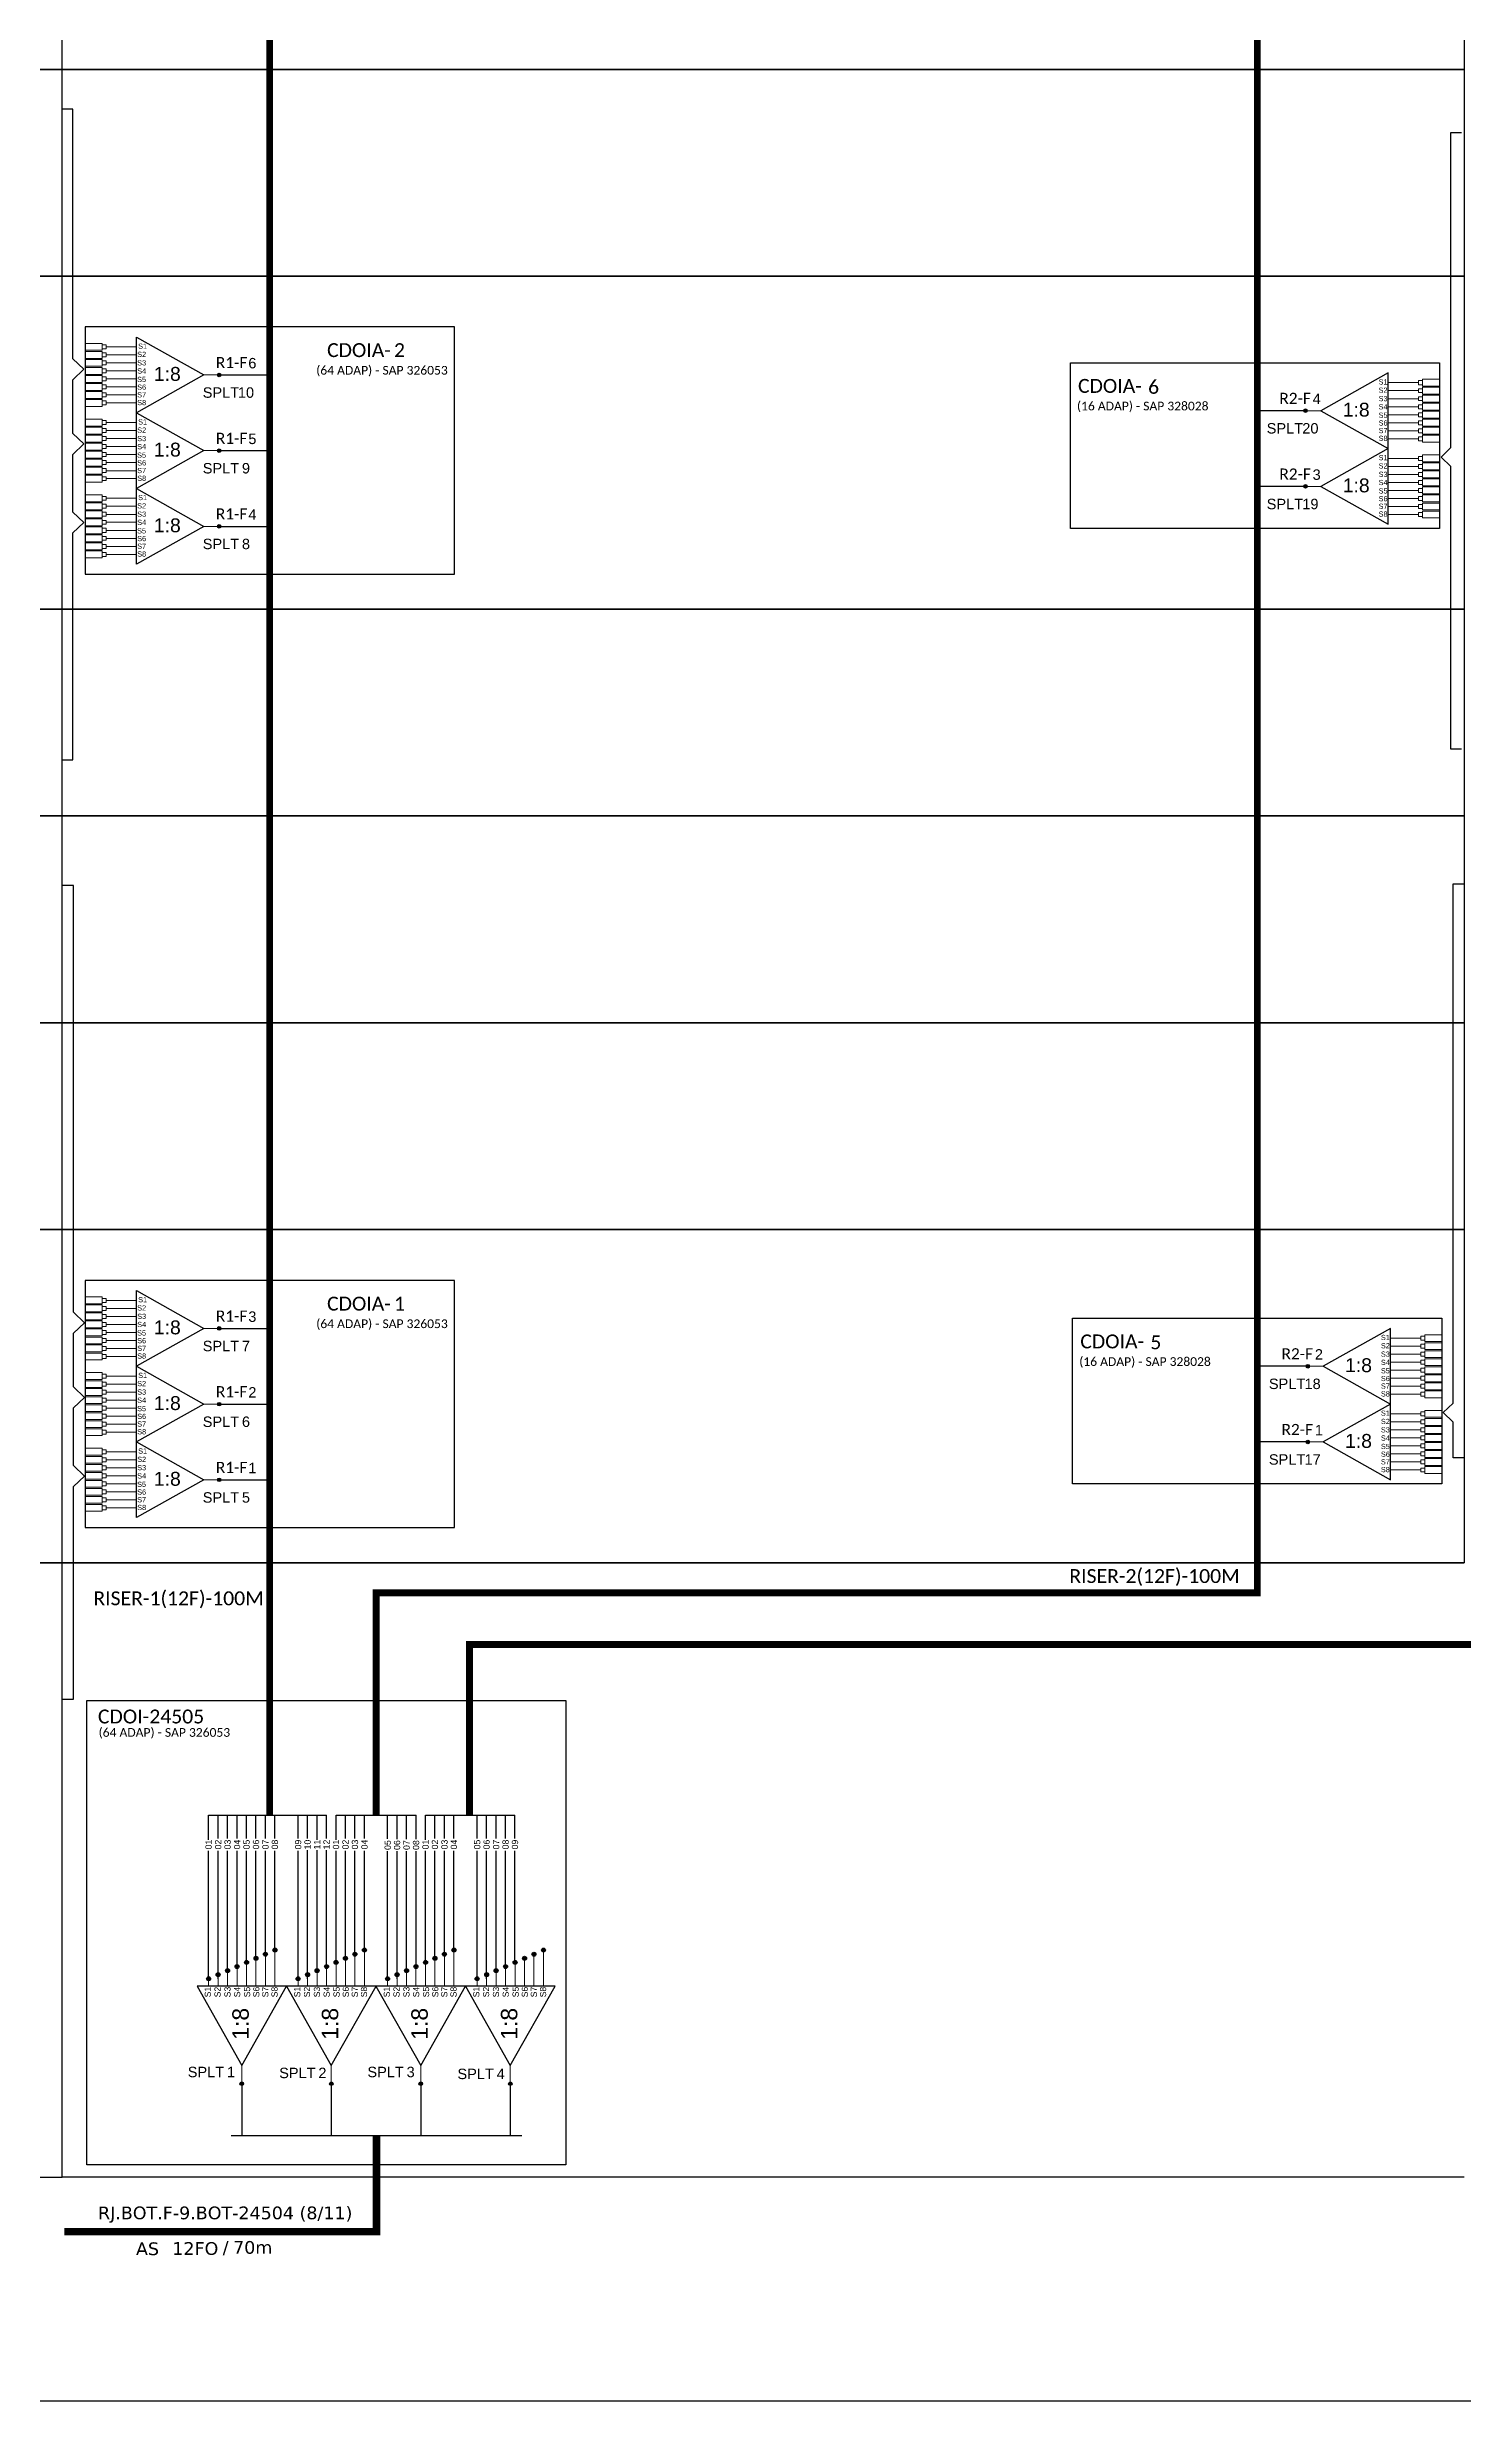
# Model space of a CAD drawing. Extents: x -89 to 2605, y 705 to 1299.
# Drawn here: x 1904.9 to 2084.3, y 705 to 1003.2 of the extents above; entities that cross this region are included whole.
import ezdxf
from ezdxf.enums import TextEntityAlignment as Align

# ---------------------------------------------------------------- set-up
doc = ezdxf.new("R2010")
doc.units = 0
doc.layers.add('40.1-ETIQUETAS', color=1, linetype='Continuous', lineweight=20)
doc.styles.add('ARIAL', font='arial.ttf')
doc.styles.add('siredit', font='verdana.ttf')
doc.styles.add('WMF-Calibri0', font='calibri.ttf')

# ---------------------------------------------------------------- blocks, each defined once
blk = doc.blocks.new('SPLT_1-8_SC-APC')
at = {"color": 1}
blk.add_lwpolyline([(-7.37, -2.1), (-17.04, -7.55), (-7.37, -13), (-7.37, -2.1)], dxfattribs=at)
at = {"color": 3, "lineweight": 0}
for points in [[(-2.99, -3.22), (-2.41, -3.22), (-2.41, -3.8), (-2.99, -3.8)], [(-2.99, -4.38), (-2.41, -4.38), (-2.41, -4.95), (-2.99, -4.95)], [(-2.99, -5.53), (-2.41, -5.53), (-2.41, -6.1), (-2.99, -6.1)], [(-2.99, -6.68), (-2.41, -6.68), (-2.41, -7.26), (-2.99, -7.26)], [(-2.99, -7.84), (-2.41, -7.84), (-2.41, -8.41), (-2.99, -8.41)], [(-2.99, -8.99), (-2.41, -8.99), (-2.41, -9.56), (-2.99, -9.56)], [(-2.99, -10.14), (-2.41, -10.14), (-2.41, -10.72), (-2.99, -10.72)], [(-2.99, -11.3), (-2.41, -11.3), (-2.41, -11.87), (-2.99, -11.87)]]:
    blk.add_lwpolyline(points, close=True, dxfattribs=at)
for points in [[(-2.41, -3.02), (-2.41, -4)], [(-2.41, -3.02), (0, -3.02)], [(-2.99, -3.51), (-7.37, -3.51)], [(-7.37, -4.66), (-2.99, -4.66)], [(-7.37, -5.82), (-2.99, -5.82)], [(-2.41, -4), (0, -4)], [(-2.41, -4.17), (-2.41, -5.16)], [(-2.41, -4.17), (0, -4.17)], [(-2.41, -5.16), (0, -5.16)], [(-2.41, -5.32), (-2.41, -6.31)], [(-2.41, -5.32), (0, -5.32)], [(-2.41, -6.31), (0, -6.31)], [(-2.41, -6.48), (-2.41, -7.46)], [(-2.41, -6.48), (0, -6.48)], [(-7.37, -6.97), (-2.99, -6.97)], [(-7.37, -8.12), (-2.99, -8.12)], [(-7.37, -9.28), (-2.99, -9.28)], [(-2.41, -7.46), (0, -7.46)], [(-2.41, -7.63), (-2.41, -8.62)], [(-2.41, -7.63), (0, -7.63)], [(-2.41, -8.62), (0, -8.62)], [(-2.41, -8.78), (-2.41, -9.77)], [(-2.41, -8.78), (0, -8.78)], [(-2.41, -9.77), (0, -9.77)], [(-2.41, -9.94), (-2.41, -10.92)], [(-2.41, -9.94), (0, -9.94)], [(-7.37, -10.43), (-2.99, -10.43)], [(-7.37, -11.58), (-2.99, -11.58)], [(-2.41, -10.92), (0, -10.92)], [(-2.41, -11.09), (-2.41, -12.08)], [(-2.41, -11.09), (0, -11.09)], [(-2.41, -12.08), (0, -12.08)]]:
    blk.add_lwpolyline(points, dxfattribs=at)
at = {"color": 1, "lineweight": 0}
blk.add_lwpolyline([(-17.04, -7.55), (-19.26, -7.55)], dxfattribs=at)
at = {"color": 1, "style": 'ARIAL'}
for s, height, p in [('S1', 0.75, (-8.74, -3.78)), ('1:8', 2, (-13.91, -8.4)), ('S2', 0.75, (-8.74, -4.97)), ('S3', 0.75, (-8.74, -6.18)), ('S4', 0.75, (-8.74, -7.36)), ('S5', 0.75, (-8.74, -8.57)), ('S6', 0.75, (-8.74, -9.69)), ('S7', 0.75, (-8.74, -10.78)), ('S8', 0.75, (-8.74, -11.9))]:
    blk.add_text(s, height=height, dxfattribs=at).set_placement(p)
blk = doc.blocks.new('SPLT_1-8_DIV_DIR')
h = blk.add_hatch(color=3)
h.dxf.hatch_style = 1
edge = h.paths.add_edge_path()
edge.add_arc((12.77, 4.04), 0.242, 0, 360)
h = blk.add_hatch(color=3)
h.dxf.hatch_style = 1
edge = h.paths.add_edge_path()
edge.add_arc((13.27, 2.88), 0.242, 0, 360)
h = blk.add_hatch(color=3)
h.dxf.hatch_style = 1
edge = h.paths.add_edge_path()
edge.add_arc((13.77, 1.73), 0.242, 0, 360)
h = blk.add_hatch(color=3)
h.dxf.hatch_style = 1
edge = h.paths.add_edge_path()
edge.add_arc((14.27, 0.58), 0.242, 0, 360)
h = blk.add_hatch(color=3)
h.dxf.hatch_style = 1
edge = h.paths.add_edge_path()
edge.add_arc((14.77, -0.58), 0.242, 0, 360)
h = blk.add_hatch(color=3)
h.dxf.hatch_style = 1
edge = h.paths.add_edge_path()
edge.add_arc((15.27, -1.73), 0.242, 0, 360)
h = blk.add_hatch(color=3)
h.dxf.hatch_style = 1
edge = h.paths.add_edge_path()
edge.add_arc((15.77, -2.88), 0.242, 0, 360)
h = blk.add_hatch(color=3)
h.dxf.hatch_style = 1
edge = h.paths.add_edge_path()
edge.add_arc((16.27, -4.04), 0.242, 0, 360)
at = {"color": 1}
blk.add_lwpolyline([(11.89, 5.45), (2.22, 0), (11.89, -5.45), (11.89, 5.45)], dxfattribs=at)
at = {"color": 7, "lineweight": 0}
for points in [[(12.77, 4.04), (11.89, 4.04)], [(11.89, 2.88), (13.27, 2.88)], [(11.89, 1.73), (13.77, 1.73)], [(11.89, 0.58), (14.27, 0.58)], [(11.89, -0.58), (14.77, -0.58)], [(11.89, -1.73), (15.27, -1.73)], [(11.89, -2.88), (15.77, -2.88)], [(11.89, -4.04), (16.27, -4.04)]]:
    blk.add_lwpolyline(points, dxfattribs=at)
at = {"color": 1, "lineweight": 0}
blk.add_lwpolyline([(2.22, 0), (0, 0)], dxfattribs=at)
at = {"color": 3}
for centre in [(12.77, 4.04), (13.27, 2.88), (13.77, 1.73), (14.27, 0.58), (14.77, -0.58), (15.27, -1.73), (15.77, -2.88), (16.27, -4.04)]:
    blk.add_circle(centre, 0.242, dxfattribs=at)
at = {"color": 1, "style": 'ARIAL'}
for s, height, p in [('S1', 0.75, (10.52, 3.77)), ('S2', 0.75, (10.52, 2.58)), ('1:8', 2, (5.35, -0.85)), ('S3', 0.75, (10.52, 1.37)), ('S4', 0.75, (10.52, 0.19)), ('S5', 0.75, (10.52, -1.02)), ('S6', 0.75, (10.52, -2.14)), ('S7', 0.75, (10.52, -3.24)), ('S8', 0.75, (10.52, -4.36))]:
    blk.add_text(s, height=height, dxfattribs=at).set_placement(p)
blk = doc.blocks.new('ETIQUETA_RS5F')
at = {"layer": '40.1-ETIQUETAS', "color": 0, "style": 'siredit'}
blk.add_text('/', height=1.5, dxfattribs=at).set_placement((1.58, -1.95), align=Align.MIDDLE_RIGHT)
for tag, p in [('ETIQUETA_R_SECUNDARIA', (1.21, 2.1)), ('ETIQUETA_R_PRIMARIA', (1.21, 4.1)), ('F_ATIVAS/F_MORTAS', (1.14, -4.24))]:
    blk.add_attdef(tag, text='', height=1.5, dxfattribs=at).set_placement(p, align=Align.MIDDLE_CENTER)
for tag, p in [('TIPO_CABO', (-6.58, -2.12)), ('CAP_CABO', (0.4, -2.09))]:
    blk.add_attdef(tag, text='', height=1.5, dxfattribs=at).set_placement(p, align=Align.MIDDLE_RIGHT)
blk.add_attdef('METROS', text='', height=1.5, dxfattribs=at).set_placement((2.14, -1.95), align=Align.MIDDLE_LEFT)
for tag, p in [('FUSÃO_1', (0.85, -8.39)), ('FUSÃO_2', (0.85, -10.6)), ('FUSÃO_3', (0.85, -12.93)), ('FUSÃO_4', (0.85, -15.14)), ('FUSÃO_5', (0.85, -17.16))]:
    blk.add_attdef(tag, text='', height=1.5, dxfattribs=at).set_placement(p, align=Align.CENTER)

msp = doc.modelspace()

# ---------------------------------------------------------------- hatches: boundary and pattern name
h = msp.add_hatch(color=3)
h.dxf.hatch_style = 1
edge = h.paths.add_edge_path()
edge.add_arc((1926.67, 961.66), 0.226, 0, 360)
h = msp.add_hatch(color=3)
h.dxf.hatch_style = 1
edge = h.paths.add_edge_path()
edge.add_arc((2064.21, 957.13), 0.226, 0, 360)
h = msp.add_hatch(color=3)
h.dxf.hatch_style = 1
edge = h.paths.add_edge_path()
edge.add_arc((1926.67, 952.07), 0.226, 0, 360)
h = msp.add_hatch(color=3)
h.dxf.hatch_style = 1
edge = h.paths.add_edge_path()
edge.add_arc((2064.21, 947.54), 0.226, 0, 360)
h = msp.add_hatch(color=3)
h.dxf.hatch_style = 1
edge = h.paths.add_edge_path()
edge.add_arc((1926.67, 942.48), 0.226, 0, 360)
h = msp.add_hatch(color=3)
h.dxf.hatch_style = 1
edge = h.paths.add_edge_path()
edge.add_arc((1926.67, 942.48), 0.226, 0, 360)
h = msp.add_hatch(color=3)
h.dxf.hatch_style = 1
edge = h.paths.add_edge_path()
edge.add_arc((1926.67, 840.88), 0.226, 0, 360)
h = msp.add_hatch(color=3)
h.dxf.hatch_style = 1
edge = h.paths.add_edge_path()
edge.add_arc((2064.5, 836.09), 0.226, 0, 360)
h = msp.add_hatch(color=3)
h.dxf.hatch_style = 1
edge = h.paths.add_edge_path()
edge.add_arc((1926.67, 831.29), 0.226, 0, 360)
h = msp.add_hatch(color=3)
h.dxf.hatch_style = 1
edge = h.paths.add_edge_path()
edge.add_arc((2064.5, 826.5), 0.226, 0, 360)
h = msp.add_hatch(color=3)
h.dxf.hatch_style = 1
edge = h.paths.add_edge_path()
edge.add_arc((1926.67, 821.7), 0.226, 0, 360)
h = msp.add_hatch(color=3)
h.dxf.hatch_style = 1
edge = h.paths.add_edge_path()
edge.add_arc((1926.67, 821.7), 0.226, 0, 360)
h = msp.add_hatch(color=3)
h.dxf.hatch_style = 1
edge = h.paths.add_edge_path()
edge.add_arc((1929.53, 745.21), 0.226, 0, 360)
h = msp.add_hatch(color=3)
h.dxf.hatch_style = 1
edge = h.paths.add_edge_path()
edge.add_arc((1940.86, 745.21), 0.226, 0, 360)
h = msp.add_hatch(color=3)
h.dxf.hatch_style = 1
edge = h.paths.add_edge_path()
edge.add_arc((1952.19, 745.21), 0.226, 0, 360)
h = msp.add_hatch(color=3)
h.dxf.hatch_style = 1
edge = h.paths.add_edge_path()
edge.add_arc((1963.53, 745.21), 0.226, 0, 360)

# ---------------------------------------------------------------- linework, layer by layer
for points in [[(2604.92, 1299.02), (1766.36, 1299.02), (1766.36, 705.02), (2604.92, 705.02), (2604.92, 1299.02)], [(2084.3, 733.38), (1906.78, 733.38), (1906.78, 811.2), (2084.3, 811.2)]]:
    msp.add_lwpolyline(points)
at = {"color": 30, "const_width": 0.88}
msp.add_lwpolyline([(1958.38, 779.22), (1958.38, 800.83), (2263.38, 800.83), (2263.38, 1155.24)], dxfattribs=at)
at = {"color": 5}
msp.add_lwpolyline([(1933.06, 779.22, 0.88, 0.88, 0), (1933.06, 798.22, 0.88, 0.88, 0), (1933.06, 798.22, 0.88, 0.88, 0), (1933.06, 798.22, 0.88, 0.88, 0), (1933.06, 798.22, 0.88, 0.88, 0), (1933.06, 1124.63, 0, 0, 0)], format="xyseb", dxfattribs=at)
at = {"color": 6}
msp.add_lwpolyline([(1946.53, 779.22, 0.88, 0.88, 0), (1946.53, 779.22, 0.88, 0.88, 0), (1946.53, 807.39, 0.88, 0.88, 0), (1946.53, 807.39, 0.88, 0.88, 0), (2058.11, 807.39, 0.88, 0.88, 0), (2058.11, 1119.63, 0, 0, 0)], format="xyseb", dxfattribs=at)
for points in [[(1906.78, 1026.57), (1897.52, 1026.57), (1897.52, 1000.37), (1906.78, 1000.37)], [(1906.78, 1026.57), (2084.3, 1026.57), (2084.3, 1000.37), (1906.78, 1000.37)], [(1906.78, 1000.37), (1897.52, 1000.37), (1897.52, 974.18), (1906.78, 974.18)], [(1906.78, 1000.37), (2084.3, 1000.37), (2084.3, 974.18), (1906.78, 974.18)], [(1906.78, 974.18), (1897.52, 974.18), (1897.52, 931.98), (1906.78, 931.98)], [(1906.78, 974.18), (2084.3, 974.18), (2084.3, 931.98), (1906.78, 931.98)], [(1906.78, 931.98), (1897.52, 931.98), (1897.52, 905.79), (1906.78, 905.79)], [(1906.78, 931.98), (2084.3, 931.98), (2084.3, 905.79), (1906.78, 905.79)], [(1906.78, 905.79), (1897.52, 905.79), (1897.52, 879.59), (1906.78, 879.59)], [(1906.78, 905.79), (2084.3, 905.79), (2084.3, 879.59), (1906.78, 879.59)], [(1906.78, 879.59), (1897.52, 879.59), (1897.52, 853.4), (1906.78, 853.4)], [(1906.78, 879.59), (2084.3, 879.59), (2084.3, 853.4), (1906.78, 853.4)], [(1906.78, 853.4), (1897.52, 853.4), (1897.52, 811.2), (1906.78, 811.2)], [(1906.78, 853.4), (2084.3, 853.4), (2084.3, 811.2), (1906.78, 811.2)], [(1906.78, 811.2), (1897.52, 811.2), (1897.52, 733.38), (1906.78, 733.38)]]:
    msp.add_lwpolyline(points, close=True)
at = {"color": 3}
for points in [[(1908.14, 959.22), (1908.14, 961.04), (1909.52, 962.37), (1908.14, 963.7), (1908.14, 995.31), (1906.69, 995.31)], [(2083.95, 914.27), (2082.63, 914.27), (2082.63, 950.05), (2081.37, 951.26), (2082.63, 952.47), (2082.63, 992.35), (2083.95, 992.35)], [(1908.14, 946.62), (1908.14, 951.6), (1909.52, 952.93), (1908.14, 954.26), (1908.14, 959.22), (1908.14, 959.22)], [(1906.69, 912.9), (1908.14, 912.9), (1908.14, 941.64), (1909.52, 942.96), (1908.14, 944.29), (1908.14, 946.62)], [(1908.24, 838.44), (1908.24, 840.26), (1909.62, 841.59), (1908.24, 842.92), (1908.24, 897), (1906.78, 897)], [(2084.24, 824.49), (2082.91, 824.49), (2082.91, 829.02), (2081.66, 830.23), (2082.91, 831.43), (2082.91, 897.18), (2084.23, 897.18)], [(1908.24, 825.84), (1908.24, 830.82), (1909.62, 832.15), (1908.24, 833.48), (1908.24, 838.44), (1908.24, 838.44)], [(1906.78, 793.92), (1908.24, 793.92), (1908.24, 820.86), (1909.62, 822.18), (1908.24, 823.51), (1908.24, 825.84)], [(1929.53, 745.21), (1929.53, 738.63)]]:
    msp.add_lwpolyline(points, dxfattribs=at)
at = {"color": 1}
for points in [[(1956.45, 967.74), (1909.7, 967.74), (1909.7, 936.44), (1956.45, 936.44)], [(2034.44, 963.2), (2081.19, 963.2), (2081.19, 942.21), (2034.44, 942.21)], [(1956.45, 846.96), (1909.7, 846.96), (1909.7, 815.66), (1956.45, 815.66)], [(2034.72, 842.17), (2081.48, 842.17), (2081.48, 821.18), (2034.72, 821.18)], [(1970.55, 734.94), (1909.93, 734.94), (1909.93, 793.76), (1970.55, 793.76)]]:
    msp.add_lwpolyline(points, close=True, dxfattribs=at)
for points in [[(1916.21, 966.45), (1924.72, 961.66), (1916.21, 956.86), (1916.21, 966.45)], [(1916.21, 956.86), (1924.72, 952.07), (1916.21, 947.28), (1916.21, 956.86)], [(1916.21, 947.28), (1924.72, 942.48), (1916.21, 937.69), (1916.21, 947.28)], [(1916.21, 845.67), (1924.72, 840.88), (1916.21, 836.08), (1916.21, 845.67)], [(1916.21, 836.08), (1924.72, 831.29), (1916.21, 826.5), (1916.21, 836.08)], [(1916.21, 826.5), (1924.72, 821.7), (1916.21, 816.91), (1916.21, 826.5)], [(1928.18, 738.63), (1964.98, 738.63)]]:
    msp.add_lwpolyline(points, dxfattribs=at)
at = {"color": 3, "lineweight": 0}
for points in [[(1911.85, 965.65), (1909.72, 965.65)], [(1911.85, 964.78), (1909.72, 964.78)], [(1911.85, 964.63), (1909.72, 964.63)], [(1911.85, 963.76), (1909.72, 963.76)], [(1911.85, 963.62), (1909.72, 963.62)], [(1911.85, 965.65), (1911.85, 964.78)], [(1911.85, 964.63), (1911.85, 963.76)], [(1911.85, 963.62), (1911.85, 962.75)], [(1912.36, 965.21), (1916.21, 965.21)], [(1916.21, 964.2), (1912.36, 964.2)], [(1916.21, 963.18), (1912.36, 963.18)], [(1911.85, 962.75), (1909.72, 962.75)], [(1911.85, 962.6), (1909.72, 962.6)], [(1911.85, 961.73), (1909.72, 961.73)], [(1911.85, 961.59), (1909.72, 961.59)], [(1911.85, 960.72), (1909.72, 960.72)], [(1911.85, 960.57), (1909.72, 960.57)], [(1911.85, 962.6), (1911.85, 961.73)], [(1911.85, 961.59), (1911.85, 960.72)], [(1911.85, 960.57), (1911.85, 959.7)], [(1916.21, 962.17), (1912.36, 962.17)], [(1916.21, 961.15), (1912.36, 961.15)], [(1916.21, 960.14), (1912.36, 960.14)], [(1911.85, 959.7), (1909.72, 959.7)], [(1911.85, 959.56), (1909.72, 959.56)], [(1911.85, 958.69), (1909.72, 958.69)], [(1911.85, 958.54), (1909.72, 958.54)], [(1911.85, 957.67), (1909.72, 957.67)], [(1911.85, 959.56), (1911.85, 958.69)], [(1911.85, 958.54), (1911.85, 957.67)], [(1916.21, 959.12), (1912.36, 959.12)], [(1916.21, 958.11), (1912.36, 958.11)], [(1911.85, 956.06), (1909.72, 956.06)], [(1911.85, 955.19), (1909.72, 955.19)], [(1911.85, 955.04), (1909.72, 955.04)], [(1911.85, 954.17), (1909.72, 954.17)], [(1911.85, 956.06), (1911.85, 955.19)], [(1911.85, 955.04), (1911.85, 954.17)], [(1912.36, 955.62), (1916.21, 955.62)], [(1916.21, 954.61), (1912.36, 954.61)], [(1911.85, 954.03), (1909.72, 954.03)], [(1911.85, 953.16), (1909.72, 953.16)], [(1911.85, 953.01), (1909.72, 953.01)], [(1911.85, 952.14), (1909.72, 952.14)], [(1911.85, 952), (1909.72, 952)], [(1911.85, 954.03), (1911.85, 953.16)], [(1911.85, 953.01), (1911.85, 952.14)], [(1911.85, 952), (1911.85, 951.13)], [(1916.21, 953.59), (1912.36, 953.59)], [(1916.21, 952.58), (1912.36, 952.58)], [(1916.21, 951.56), (1912.36, 951.56)], [(1911.85, 951.13), (1909.72, 951.13)], [(1911.85, 950.98), (1909.72, 950.98)], [(1911.85, 950.11), (1909.72, 950.11)], [(1911.85, 949.97), (1909.72, 949.97)], [(1911.85, 949.1), (1909.72, 949.1)], [(1911.85, 948.95), (1909.72, 948.95)], [(1911.85, 950.98), (1911.85, 950.11)], [(1911.85, 949.97), (1911.85, 949.1)], [(1911.85, 948.95), (1911.85, 948.09)], [(1916.21, 950.55), (1912.36, 950.55)], [(1916.21, 949.53), (1912.36, 949.53)], [(1916.21, 948.52), (1912.36, 948.52)], [(1911.85, 948.09), (1909.72, 948.09)], [(1911.85, 946.47), (1909.72, 946.47)], [(1911.85, 945.6), (1909.72, 945.6)], [(1911.85, 945.45), (1909.72, 945.45)], [(1911.85, 946.47), (1911.85, 945.6)], [(1911.85, 945.45), (1911.85, 944.58)], [(1912.36, 946.03), (1916.21, 946.03)], [(1911.85, 944.58), (1909.72, 944.58)], [(1911.85, 944.44), (1909.72, 944.44)], [(1911.85, 943.57), (1909.72, 943.57)], [(1911.85, 943.42), (1909.72, 943.42)], [(1911.85, 942.55), (1909.72, 942.55)], [(1911.85, 942.41), (1909.72, 942.41)], [(1911.85, 944.44), (1911.85, 943.57)], [(1911.85, 943.42), (1911.85, 942.55)], [(1911.85, 942.41), (1911.85, 941.54)], [(1916.21, 945.02), (1912.36, 945.02)], [(1916.21, 944), (1912.36, 944)], [(1916.21, 942.99), (1912.36, 942.99)], [(1911.85, 941.54), (1909.72, 941.54)], [(1911.85, 941.39), (1909.72, 941.39)], [(1911.85, 940.53), (1909.72, 940.53)], [(1911.85, 940.38), (1909.72, 940.38)], [(1911.85, 939.51), (1909.72, 939.51)], [(1911.85, 939.36), (1909.72, 939.36)], [(1911.85, 941.39), (1911.85, 940.53)], [(1911.85, 940.38), (1911.85, 939.51)], [(1911.85, 939.36), (1911.85, 938.5)], [(1916.21, 941.97), (1912.36, 941.97)], [(1916.21, 940.96), (1912.36, 940.96)], [(1916.21, 939.94), (1912.36, 939.94)], [(1911.85, 938.5), (1909.72, 938.5)], [(1916.21, 938.93), (1912.36, 938.93)], [(1911.85, 844.87), (1909.72, 844.87)], [(1911.85, 844), (1909.72, 844)], [(1911.85, 843.85), (1909.72, 843.85)], [(1911.85, 844.87), (1911.85, 844)], [(1911.85, 843.85), (1911.85, 842.98)], [(1912.36, 844.43), (1916.21, 844.43)], [(1911.85, 842.98), (1909.72, 842.98)], [(1911.85, 842.84), (1909.72, 842.84)], [(1911.85, 841.97), (1909.72, 841.97)], [(1911.85, 841.82), (1909.72, 841.82)], [(1911.85, 840.95), (1909.72, 840.95)], [(1911.85, 842.84), (1911.85, 841.97)], [(1911.85, 841.82), (1911.85, 840.95)], [(1916.21, 843.42), (1912.36, 843.42)], [(1916.21, 842.4), (1912.36, 842.4)], [(1916.21, 841.39), (1912.36, 841.39)], [(1911.85, 840.81), (1909.72, 840.81)], [(1911.85, 839.94), (1909.72, 839.94)], [(1911.85, 839.79), (1909.72, 839.79)], [(1911.85, 838.92), (1909.72, 838.92)], [(1911.85, 838.78), (1909.72, 838.78)], [(1911.85, 837.91), (1909.72, 837.91)], [(1911.85, 840.81), (1911.85, 839.94)], [(1911.85, 839.79), (1911.85, 838.92)], [(1911.85, 838.78), (1911.85, 837.91)], [(1916.21, 840.37), (1912.36, 840.37)], [(1916.21, 839.36), (1912.36, 839.36)], [(1916.21, 838.34), (1912.36, 838.34)], [(1911.85, 837.76), (1909.72, 837.76)], [(1911.85, 836.89), (1909.72, 836.89)], [(1911.85, 835.28), (1909.72, 835.28)], [(1911.85, 837.76), (1911.85, 836.89)], [(1911.85, 835.28), (1911.85, 834.41)], [(1916.21, 837.33), (1912.36, 837.33)], [(1911.85, 834.41), (1909.72, 834.41)], [(1911.85, 834.26), (1909.72, 834.26)], [(1911.85, 833.39), (1909.72, 833.39)], [(1911.85, 833.25), (1909.72, 833.25)], [(1911.85, 832.38), (1909.72, 832.38)], [(1911.85, 832.23), (1909.72, 832.23)], [(1911.85, 834.26), (1911.85, 833.39)], [(1911.85, 833.25), (1911.85, 832.38)], [(1911.85, 832.23), (1911.85, 831.36)], [(1912.36, 834.84), (1916.21, 834.84)], [(1916.21, 833.83), (1912.36, 833.83)], [(1916.21, 832.81), (1912.36, 832.81)], [(1911.85, 831.36), (1909.72, 831.36)], [(1911.85, 831.22), (1909.72, 831.22)], [(1911.85, 830.35), (1909.72, 830.35)], [(1911.85, 830.2), (1909.72, 830.2)], [(1911.85, 829.33), (1909.72, 829.33)], [(1911.85, 829.19), (1909.72, 829.19)], [(1911.85, 831.22), (1911.85, 830.35)], [(1911.85, 830.2), (1911.85, 829.33)], [(1911.85, 829.19), (1911.85, 828.32)], [(1916.21, 831.8), (1912.36, 831.8)], [(1916.21, 830.78), (1912.36, 830.78)], [(1916.21, 829.77), (1912.36, 829.77)], [(1911.85, 828.32), (1909.72, 828.32)], [(1911.85, 828.17), (1909.72, 828.17)], [(1911.85, 827.31), (1909.72, 827.31)], [(1911.85, 828.17), (1911.85, 827.31)], [(1916.21, 828.75), (1912.36, 828.75)], [(1916.21, 827.74), (1912.36, 827.74)], [(1911.85, 825.69), (1909.72, 825.69)], [(1911.85, 824.82), (1909.72, 824.82)], [(1911.85, 824.67), (1909.72, 824.67)], [(1911.85, 823.8), (1909.72, 823.8)], [(1911.85, 823.66), (1909.72, 823.66)], [(1911.85, 825.69), (1911.85, 824.82)], [(1911.85, 824.67), (1911.85, 823.8)], [(1911.85, 823.66), (1911.85, 822.79)], [(1912.36, 825.25), (1916.21, 825.25)], [(1916.21, 824.24), (1912.36, 824.24)], [(1916.21, 823.22), (1912.36, 823.22)], [(1911.85, 822.79), (1909.72, 822.79)], [(1911.85, 822.64), (1909.72, 822.64)], [(1911.85, 821.77), (1909.72, 821.77)], [(1911.85, 821.63), (1909.72, 821.63)], [(1911.85, 820.76), (1909.72, 820.76)], [(1911.85, 820.61), (1909.72, 820.61)], [(1911.85, 822.64), (1911.85, 821.77)], [(1911.85, 821.63), (1911.85, 820.76)], [(1911.85, 820.61), (1911.85, 819.75)], [(1916.21, 822.21), (1912.36, 822.21)], [(1916.21, 821.19), (1912.36, 821.19)], [(1916.21, 820.18), (1912.36, 820.18)], [(1911.85, 819.75), (1909.72, 819.75)], [(1911.85, 819.6), (1909.72, 819.6)], [(1911.85, 818.73), (1909.72, 818.73)], [(1911.85, 818.58), (1909.72, 818.58)], [(1911.85, 817.72), (1909.72, 817.72)], [(1911.85, 819.6), (1911.85, 818.73)], [(1911.85, 818.58), (1911.85, 817.72)], [(1916.21, 819.16), (1912.36, 819.16)], [(1916.21, 818.15), (1912.36, 818.15)]]:
    msp.add_lwpolyline(points, dxfattribs=at)
for points in [[(1912.36, 965.46), (1911.85, 965.46), (1911.85, 964.96), (1912.36, 964.96)], [(1912.36, 964.45), (1911.85, 964.45), (1911.85, 963.94), (1912.36, 963.94)], [(1912.36, 963.43), (1911.85, 963.43), (1911.85, 962.93), (1912.36, 962.93)], [(1912.36, 962.42), (1911.85, 962.42), (1911.85, 961.92), (1912.36, 961.92)], [(1912.36, 961.4), (1911.85, 961.4), (1911.85, 960.9), (1912.36, 960.9)], [(1912.36, 960.39), (1911.85, 960.39), (1911.85, 959.89), (1912.36, 959.89)], [(1912.36, 959.38), (1911.85, 959.38), (1911.85, 958.87), (1912.36, 958.87)], [(1912.36, 958.36), (1911.85, 958.36), (1911.85, 957.86), (1912.36, 957.86)], [(1912.36, 955.87), (1911.85, 955.87), (1911.85, 955.37), (1912.36, 955.37)], [(1912.36, 954.86), (1911.85, 954.86), (1911.85, 954.36), (1912.36, 954.36)], [(1912.36, 953.84), (1911.85, 953.84), (1911.85, 953.34), (1912.36, 953.34)], [(1912.36, 952.83), (1911.85, 952.83), (1911.85, 952.33), (1912.36, 952.33)], [(1912.36, 951.82), (1911.85, 951.82), (1911.85, 951.31), (1912.36, 951.31)], [(1912.36, 950.8), (1911.85, 950.8), (1911.85, 950.3), (1912.36, 950.3)], [(1912.36, 949.79), (1911.85, 949.79), (1911.85, 949.28), (1912.36, 949.28)], [(1912.36, 948.77), (1911.85, 948.77), (1911.85, 948.27), (1912.36, 948.27)], [(1912.36, 946.28), (1911.85, 946.28), (1911.85, 945.78), (1912.36, 945.78)], [(1912.36, 945.27), (1911.85, 945.27), (1911.85, 944.77), (1912.36, 944.77)], [(1912.36, 944.26), (1911.85, 944.26), (1911.85, 943.75), (1912.36, 943.75)], [(1912.36, 943.24), (1911.85, 943.24), (1911.85, 942.74), (1912.36, 942.74)], [(1912.36, 942.23), (1911.85, 942.23), (1911.85, 941.72), (1912.36, 941.72)], [(1912.36, 941.21), (1911.85, 941.21), (1911.85, 940.71), (1912.36, 940.71)], [(1912.36, 940.2), (1911.85, 940.2), (1911.85, 939.69), (1912.36, 939.69)], [(1912.36, 939.18), (1911.85, 939.18), (1911.85, 938.68), (1912.36, 938.68)], [(1912.36, 844.68), (1911.85, 844.68), (1911.85, 844.18), (1912.36, 844.18)], [(1912.36, 843.67), (1911.85, 843.67), (1911.85, 843.16), (1912.36, 843.16)], [(1912.36, 842.65), (1911.85, 842.65), (1911.85, 842.15), (1912.36, 842.15)], [(1912.36, 841.64), (1911.85, 841.64), (1911.85, 841.14), (1912.36, 841.14)], [(1912.36, 840.62), (1911.85, 840.62), (1911.85, 840.12), (1912.36, 840.12)], [(1912.36, 839.61), (1911.85, 839.61), (1911.85, 839.11), (1912.36, 839.11)], [(1912.36, 838.6), (1911.85, 838.6), (1911.85, 838.09), (1912.36, 838.09)], [(1912.36, 837.58), (1911.85, 837.58), (1911.85, 837.08), (1912.36, 837.08)], [(1912.36, 835.09), (1911.85, 835.09), (1911.85, 834.59), (1912.36, 834.59)], [(1912.36, 834.08), (1911.85, 834.08), (1911.85, 833.58), (1912.36, 833.58)], [(1912.36, 833.06), (1911.85, 833.06), (1911.85, 832.56), (1912.36, 832.56)], [(1912.36, 832.05), (1911.85, 832.05), (1911.85, 831.55), (1912.36, 831.55)], [(1912.36, 831.04), (1911.85, 831.04), (1911.85, 830.53), (1912.36, 830.53)], [(1912.36, 830.02), (1911.85, 830.02), (1911.85, 829.52), (1912.36, 829.52)], [(1912.36, 829.01), (1911.85, 829.01), (1911.85, 828.5), (1912.36, 828.5)], [(1912.36, 827.99), (1911.85, 827.99), (1911.85, 827.49), (1912.36, 827.49)], [(1912.36, 825.5), (1911.85, 825.5), (1911.85, 825), (1912.36, 825)], [(1912.36, 824.49), (1911.85, 824.49), (1911.85, 823.99), (1912.36, 823.99)], [(1912.36, 823.48), (1911.85, 823.48), (1911.85, 822.97), (1912.36, 822.97)], [(1912.36, 822.46), (1911.85, 822.46), (1911.85, 821.96), (1912.36, 821.96)], [(1912.36, 821.45), (1911.85, 821.45), (1911.85, 820.94), (1912.36, 820.94)], [(1912.36, 820.43), (1911.85, 820.43), (1911.85, 819.93), (1912.36, 819.93)], [(1912.36, 819.42), (1911.85, 819.42), (1911.85, 818.91), (1912.36, 818.91)], [(1912.36, 818.4), (1911.85, 818.4), (1911.85, 817.9), (1912.36, 817.9)]]:
    msp.add_lwpolyline(points, close=True, dxfattribs=at)
at = {"color": 1, "lineweight": 0}
for points in [[(1924.72, 961.66), (1926.67, 961.66)], [(1924.72, 952.07), (1926.67, 952.07)], [(1924.72, 942.48), (1926.67, 942.48)], [(1924.72, 840.88), (1926.67, 840.88)], [(1924.72, 831.29), (1926.67, 831.29)], [(1924.72, 821.7), (1926.67, 821.7)]]:
    msp.add_lwpolyline(points, dxfattribs=at)
at = {"color": 5}
for points in [[(1926.67, 961.66), (1933.06, 961.66)], [(1926.67, 952.07), (1933.06, 952.07)], [(1926.67, 942.48), (1933.06, 942.48)], [(1926.67, 840.88), (1933.06, 840.88)], [(1926.67, 831.29), (1933.06, 831.29)], [(1926.67, 821.7), (1933.06, 821.7)], [(1925.33, 776.11), (1925.33, 779.22)], [(1925.33, 779.22), (1940.26, 779.22)], [(1926.53, 776.26), (1926.53, 779.22)], [(1927.73, 776.27), (1927.73, 779.22)], [(1928.93, 776.26), (1928.93, 779.22)], [(1930.13, 776.27), (1930.13, 779.22)], [(1931.33, 776.27), (1931.33, 779.22)], [(1932.52, 776.27), (1932.52, 779.22)], [(1933.72, 776.27), (1933.72, 779.22)], [(1936.66, 776.27), (1936.66, 779.22)], [(1937.86, 776.26), (1937.86, 779.22)], [(1939.06, 776.11), (1939.06, 779.22)], [(1940.26, 776.25), (1940.26, 779.22)], [(1925.33, 758.49), (1925.33, 774.72)], [(1926.53, 758.49), (1926.53, 774.72)], [(1927.73, 759.53), (1927.73, 774.72)], [(1928.93, 760.05), (1928.93, 774.72)], [(1930.13, 760.57), (1930.13, 774.72)], [(1931.33, 761.09), (1931.33, 774.72)], [(1932.52, 761.61), (1932.52, 774.72)], [(1933.72, 762.13), (1933.72, 774.72)], [(1936.66, 758.49), (1936.66, 774.72)], [(1937.86, 758.49), (1937.86, 774.8)], [(1939.06, 759.53), (1939.06, 774.8)], [(1940.26, 760.05), (1940.26, 774.8)], [(1925.29, 758.24), (1925.29, 758.24)], [(1936.62, 758.24), (1936.62, 758.24)], [(1947.96, 758.24), (1947.96, 758.24)], [(1959.29, 758.24), (1959.29, 758.24)], [(1963.53, 745.21), (1963.53, 738.63)]]:
    msp.add_lwpolyline(points, dxfattribs=at)
at = {"color": 6}
for points in [[(2064.21, 957.13), (2057.83, 957.13)], [(2064.21, 947.54), (2057.83, 947.54)], [(2064.5, 836.09), (2058.11, 836.09)], [(2064.5, 826.5), (2058.11, 826.5)], [(1941.46, 776.11), (1941.46, 779.22)], [(1941.46, 779.22), (1951.59, 779.22)], [(1942.66, 776.26), (1942.66, 779.22)], [(1943.86, 776.27), (1943.86, 779.22)], [(1945.06, 776.26), (1945.06, 779.22)], [(1948, 776.21), (1948, 779.22)], [(1949.19, 776.2), (1949.19, 779.22)], [(1950.39, 776.2), (1950.39, 779.22)], [(1951.59, 776.2), (1951.59, 779.22)], [(1941.46, 760.57), (1941.46, 774.72)], [(1942.66, 761.09), (1942.66, 774.72)], [(1943.86, 761.61), (1943.86, 774.72)], [(1945.06, 762.13), (1945.06, 774.72)], [(1948, 758.49), (1948, 774.66)], [(1949.19, 758.49), (1949.19, 774.66)], [(1950.39, 759.53), (1950.39, 774.66)], [(1951.59, 760.05), (1951.59, 774.66)]]:
    msp.add_lwpolyline(points, dxfattribs=at)
at = {"color": 30}
for points in [[(1952.79, 776.11), (1952.79, 779.22)], [(1952.79, 779.22), (1964.12, 779.22)], [(1953.99, 776.26), (1953.99, 779.22)], [(1955.19, 776.27), (1955.19, 779.22)], [(1956.39, 776.26), (1956.39, 779.22)], [(1959.33, 776.27), (1959.33, 779.22)], [(1960.53, 776.27), (1960.53, 779.22)], [(1961.73, 776.27), (1961.73, 779.22)], [(1962.93, 776.27), (1962.93, 779.22)], [(1964.12, 776.27), (1964.12, 779.22)], [(1952.79, 760.57), (1952.79, 774.72)], [(1953.99, 761.09), (1953.99, 774.72)], [(1955.19, 761.61), (1955.19, 774.72)], [(1956.39, 762.13), (1956.39, 774.72)], [(1959.33, 758.49), (1959.33, 774.72)], [(1960.53, 758.49), (1960.53, 774.72)], [(1961.73, 759.53), (1961.73, 774.72)], [(1962.93, 760.05), (1962.93, 774.72)], [(1964.12, 760.57), (1964.12, 774.72)]]:
    msp.add_lwpolyline(points, dxfattribs=at)
at = {"color": 2}
msp.add_lwpolyline([(1940.86, 745.21), (1940.86, 738.63)], dxfattribs=at)
at = {"color": 7}
msp.add_lwpolyline([(1952.19, 745.21), (1952.19, 738.63)], dxfattribs=at)
at = {"color": 1, "const_width": 0.96}
msp.add_lwpolyline([(1946.58, 738.63), (1946.58, 735.04), (1946.58, 726.46), (1907.08, 726.46)], dxfattribs=at)
at = {"color": 3}
for centre in [(1926.67, 961.66), (2064.21, 957.13), (1926.67, 952.07), (2064.21, 947.54), (1926.67, 942.48), (1926.67, 942.48), (1926.67, 840.88), (2064.5, 836.09), (1926.67, 831.29), (2064.5, 826.5), (1926.67, 821.7), (1926.67, 821.7), (1929.53, 745.21), (1940.86, 745.21), (1952.19, 745.21), (1963.53, 745.21)]:
    msp.add_circle(centre, 0.226, dxfattribs=at)

# ---------------------------------------------------------------- block references
at = {"color": 3, "xscale": 0.8799999999999999, "yscale": 0.8799999999999999, "zscale": 0.8799999999999999}
for p in [(2081.16, 963.77), (2081.16, 954.18), (2081.45, 842.73), (2081.45, 833.14)]:
    msp.add_blockref('SPLT_1-8_SC-APC', p, dxfattribs=at)
at = {"xscale": 1.04, "yscale": 1.04, "zscale": 1.04, "rotation": 90}
for p in [(1929.53, 745.21), (1940.86, 745.21), (1952.19, 745.21), (1963.53, 745.21)]:
    msp.add_blockref('SPLT_1-8_DIV_DIR', p, dxfattribs=at)
at = {"layer": '40.1-ETIQUETAS', "color": 1}
ref = msp.add_blockref('ETIQUETA_RS5F', (1926.16, 726.57), dxfattribs=dict(at, xscale=1.074497257349566, yscale=1.074497257349566, zscale=1.074497257349566))
ref.add_attrib('ETIQUETA_R_SECUNDARIA', 'RJ.BOT.F-9.BOT-24504 (8/11)', dxfattribs={"color": 0, "height": 1.6117, "style": 'siredit'}).set_placement((1927.43, 728.84), align=Align.MIDDLE_CENTER)
ref.add_attrib('TIPO_CABO', 'AS', dxfattribs={"color": 0, "height": 1.612, "style": 'siredit'}).set_placement((1919.05, 724.3), align=Align.MIDDLE_RIGHT)
ref.add_attrib('CAP_CABO', '12FO', dxfattribs={"color": 0, "height": 1.612, "style": 'siredit'}).set_placement((1926.56, 724.33), align=Align.MIDDLE_RIGHT)
ref.add_attrib('METROS', '70m ', dxfattribs={"color": 0, "height": 1.612, "style": 'siredit'}).set_placement((1928.43, 724.47), align=Align.MIDDLE_LEFT)

# ---------------------------------------------------------------- texts
at = {"color": 1}
for s, height, style, p in [('S3', 0.66, 'ARIAL', (1916.29, 962.86)), ('S2', 0.66, 'ARIAL', (1916.29, 963.93)), ('S1', 0.66, 'ARIAL', (1916.41, 964.97)), ('CDOIA-', 1.76, 'WMF-Calibri0', (1940.33, 963.92)), ('S5', 0.66, 'ARIAL', (1916.28, 960.76)), ('S4', 0.66, 'ARIAL', (1916.29, 961.83)), ('S6', 0.66, 'ARIAL', (1916.29, 959.78)), ('1:8', 1.76, 'ARIAL', (1918.39, 960.91)), ('CDOIA-', 1.76, 'WMF-Calibri0', (2035.41, 959.39)), ('S7', 0.66, 'ARIAL', (1916.29, 958.81)), ('S8', 0.66, 'ARIAL', (1916.29, 957.83)), ('S2', 0.66, 'ARIAL', (1916.29, 954.34)), ('S1', 0.66, 'ARIAL', (1916.41, 955.38)), ('S5', 0.66, 'ARIAL', (1916.28, 951.17)), ('S3', 0.66, 'ARIAL', (1916.29, 953.27)), ('S4', 0.66, 'ARIAL', (1916.29, 952.24)), ('1:8', 1.76, 'ARIAL', (1918.39, 951.32)), ('S6', 0.66, 'ARIAL', (1916.29, 950.19)), ('S7', 0.66, 'ARIAL', (1916.29, 949.22)), ('S8', 0.66, 'ARIAL', (1916.29, 948.24)), ('S2', 0.66, 'ARIAL', (1916.29, 944.75)), ('S1', 0.66, 'ARIAL', (1916.41, 945.8)), ('S5', 0.66, 'ARIAL', (1916.28, 941.58)), ('S3', 0.66, 'ARIAL', (1916.29, 943.69)), ('S4', 0.66, 'ARIAL', (1916.29, 942.65)), ('1:8', 1.76, 'ARIAL', (1918.39, 941.73)), ('S6', 0.66, 'ARIAL', (1916.29, 940.6)), ('S7', 0.66, 'ARIAL', (1916.29, 939.63)), ('S8', 0.66, 'ARIAL', (1916.29, 938.65)), ('S2', 0.66, 'ARIAL', (1916.29, 843.15)), ('S1', 0.66, 'ARIAL', (1916.41, 844.19)), ('CDOIA-', 1.76, 'WMF-Calibri0', (1940.33, 843.14)), ('S3', 0.66, 'ARIAL', (1916.29, 842.08)), ('S4', 0.66, 'ARIAL', (1916.29, 841.05)), ('1:8', 1.76, 'ARIAL', (1918.39, 840.13)), ('S5', 0.66, 'ARIAL', (1916.28, 839.98)), ('S6', 0.66, 'ARIAL', (1916.29, 839)), ('S7', 0.66, 'ARIAL', (1916.29, 838.03)), ('CDOIA-', 1.76, 'WMF-Calibri0', (2035.7, 838.35)), ('S8', 0.66, 'ARIAL', (1916.29, 837.05)), ('S1', 0.66, 'ARIAL', (1916.41, 834.6)), ('S3', 0.66, 'ARIAL', (1916.29, 832.49)), ('S4', 0.66, 'ARIAL', (1916.29, 831.46)), ('S2', 0.66, 'ARIAL', (1916.29, 833.56)), ('1:8', 1.76, 'ARIAL', (1918.39, 830.54)), ('S5', 0.66, 'ARIAL', (1916.28, 830.39)), ('S6', 0.66, 'ARIAL', (1916.29, 829.41)), ('S7', 0.66, 'ARIAL', (1916.29, 828.44)), ('S8', 0.66, 'ARIAL', (1916.29, 827.46)), ('S3', 0.66, 'ARIAL', (1916.29, 822.91)), ('S2', 0.66, 'ARIAL', (1916.29, 823.97)), ('S1', 0.66, 'ARIAL', (1916.41, 825.02)), ('S5', 0.66, 'ARIAL', (1916.28, 820.8)), ('S4', 0.66, 'ARIAL', (1916.29, 821.87)), ('S6', 0.66, 'ARIAL', (1916.29, 819.82)), ('1:8', 1.76, 'ARIAL', (1918.39, 820.95)), ('S7', 0.66, 'ARIAL', (1916.29, 818.85)), ('S8', 0.66, 'ARIAL', (1916.29, 817.87)), ('CDOI-24505', 1.76, 'WMF-Calibri0', (1911.32, 790.84))]:
    msp.add_text(s, height=height, dxfattribs=dict(at, style=style)).set_placement(p)
at = {"color": 5, "style": 'WMF-Calibri0'}
for s, height, p in [('R1-F', 1.408, (1926.25, 962.52)), ('R1-F', 1.408, (1926.25, 952.93)), ('R1-F', 1.408, (1926.25, 943.35)), ('R1-F', 1.408, (1926.25, 841.74)), ('R1-F', 1.408, (1926.25, 832.16)), ('R1-F', 1.408, (1926.25, 822.57)), ('RISER-1(12F)-100M', 1.76, (1910.74, 805.81))]:
    msp.add_text(s, height=height, dxfattribs=at).set_placement(p)
at = {"color": 5, "style": 'ARIAL'}
for s, p in [('6', (1930.87, 962.49)), ('5', (1930.87, 952.9)), ('4', (1930.87, 943.32)), ('3', (1930.87, 841.71)), ('2', (1930.87, 832.12)), ('1', (1930.87, 822.54))]:
    msp.add_text(s, height=1.32, dxfattribs=at).set_placement(p, align=Align.CENTER)
at = {"color": 7, "style": 'WMF-Calibri0'}
for s, p in [('2', (1948.8, 963.92)), ('6', (2044.28, 959.27)), ('1', (1948.8, 843.14)), ('5', (2044.56, 838.24))]:
    msp.add_text(s, height=1.76, dxfattribs=at).set_placement(p)
at = {"color": 7, "style": 'ARIAL'}
for s, p in [('SPLT', (1926.89, 958.77)), ('10', (1930.06, 958.77)), ('SPLT', (2061.6, 954.24)), ('20', (2064.83, 954.24)), ('SPLT', (1926.89, 949.18)), ('9', (1930.06, 949.18)), ('SPLT', (2061.6, 944.65)), ('19', (2064.83, 944.65)), ('SPLT', (1926.89, 939.59)), ('8', (1930.06, 939.59)), ('SPLT', (1926.89, 837.99)), ('7', (1930.06, 837.99)), ('SPLT', (2061.88, 833.2)), ('18', (2065.11, 833.2)), ('SPLT', (1926.89, 828.4)), ('6', (1930.06, 828.4)), ('SPLT', (2061.88, 823.62)), ('17', (2065.11, 823.62)), ('SPLT', (1926.89, 818.81)), ('5', (1930.06, 818.81)), ('SPLT', (1924.99, 746.03)), ('1', (1928.16, 746.03)), ('SPLT', (1936.57, 745.91)), ('2', (1939.74, 745.91)), ('SPLT', (1947.74, 746.03)), ('3', (1950.91, 746.03)), ('SPLT', (1959.14, 745.79)), ('4', (1962.31, 745.79))]:
    msp.add_text(s, height=1.32, dxfattribs=at).set_placement(p, align=Align.CENTER)
at = {"color": 1, "style": 'WMF-Calibri0'}
for s, p in [('(64 ADAP) - SAP 326053', (1947.28, 961.7)), ('(16 ADAP) - SAP 328028', (2043.6, 957.17)), ('(64 ADAP) - SAP 326053', (1947.28, 840.92)), ('(16 ADAP) - SAP 328028', (2043.89, 836.13)), ('(64 ADAP) - SAP 326053', (1919.73, 789.15))]:
    msp.add_text(s, height=1.1, dxfattribs=at).set_placement(p, align=Align.CENTER)
at = {"color": 6, "style": 'WMF-Calibri0'}
for s, height, p in [('R2-F', 1.408, (2060.9, 957.99)), ('R2-F', 1.408, (2060.9, 948.4)), ('R2-F', 1.408, (2061.18, 836.96)), ('R2-F', 1.408, (2061.18, 827.37)), ('RISER-2(12F)-100M', 1.76, (2034.31, 808.63))]:
    msp.add_text(s, height=height, dxfattribs=at).set_placement(p)
at = {"color": 6, "style": 'ARIAL'}
for s, p in [('4', (2065.62, 957.96)), ('3', (2065.62, 948.37)), ('2', (2065.91, 836.93)), ('1', (2065.91, 827.34))]:
    msp.add_text(s, height=1.32, dxfattribs=at).set_placement(p, align=Align.CENTER)
at = {"style": 'ARIAL'}
for s, p in [('01', (1925.33, 775.5)), ('02', (1926.53, 775.5)), ('03', (1927.73, 775.5)), ('04', (1928.93, 775.5)), ('05', (1930.13, 775.5)), ('06', (1931.33, 775.5)), ('07', (1932.52, 775.5)), ('08', (1933.72, 775.5)), ('09', (1936.66, 775.5)), ('10', (1937.86, 775.5)), ('11', (1939.06, 775.5)), ('12', (1940.26, 775.5)), ('01', (1941.46, 775.5)), ('02', (1942.66, 775.5)), ('03', (1943.86, 775.5)), ('04', (1945.06, 775.5)), ('05', (1948, 775.43)), ('06', (1949.19, 775.43)), ('07', (1950.39, 775.43)), ('08', (1951.59, 775.43)), ('01', (1952.79, 775.5)), ('02', (1953.99, 775.5)), ('03', (1955.19, 775.5)), ('04', (1956.39, 775.5)), ('05', (1959.33, 775.5)), ('06', (1960.53, 775.5)), ('07', (1961.73, 775.5)), ('08', (1962.93, 775.5)), ('09', (1964.12, 775.5))]:
    msp.add_text(s, height=0.794, rotation=90, dxfattribs=at).set_placement(p, align=Align.MIDDLE_CENTER)

doc.saveas('drawing.dxf')
